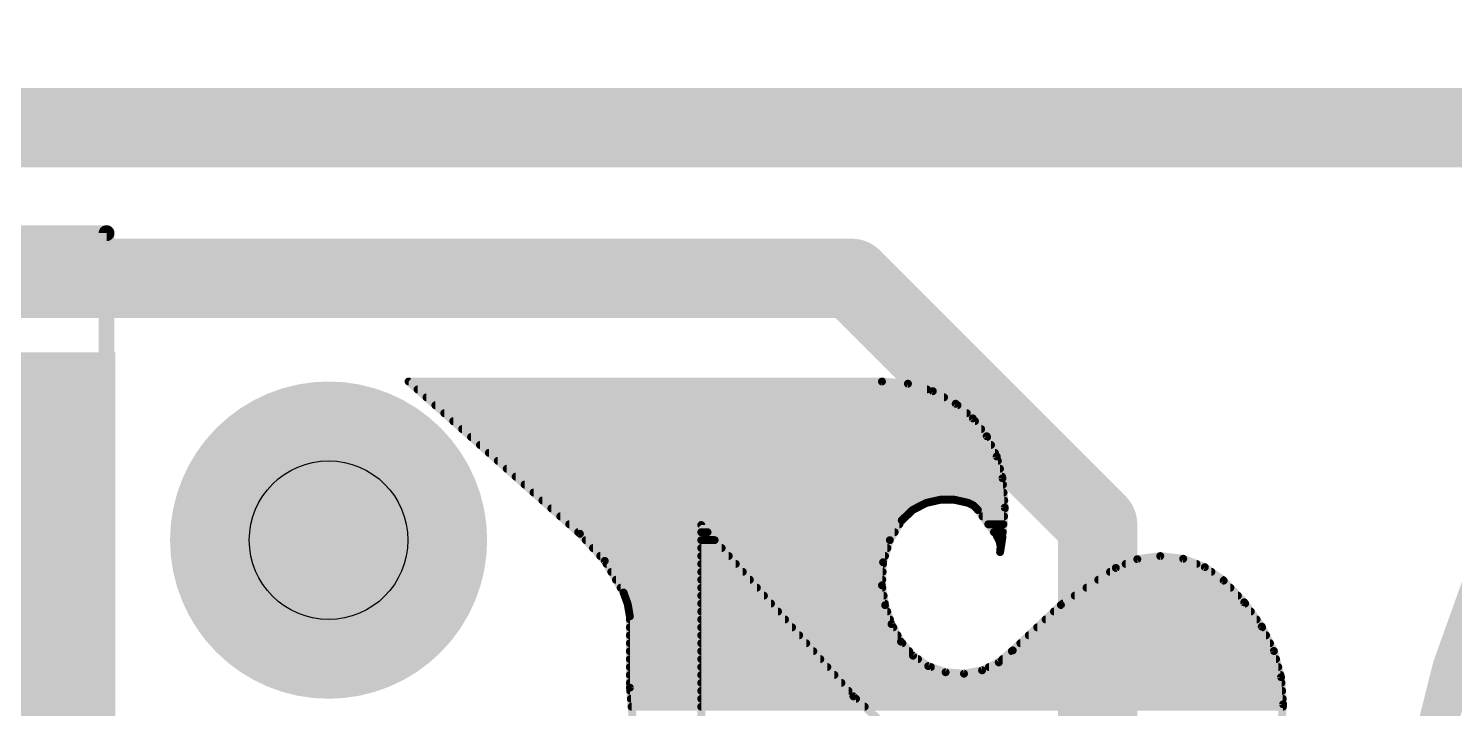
# Model space of a CAD drawing. Extents: x -34 to 73, y -15 to 16.
# Drawn here: x 15.625 to 20.193, y 13.38 to 15.557 of the extents above; entities that cross this region are included whole.
import ezdxf

# ---------------------------------------------------------------- set-up
doc = ezdxf.new("R2010")
doc.units = 0
for name, color, linetype in [('1', 12, 'CONTINUOUS'), ('16', 132, 'CONTINUOUS'), ('18', 110, 'CONTINUOUS'), ('20', 53, 'CONTINUOUS'), ('21', 41, 'CONTINUOUS'), ('22', 40, 'CONTINUOUS'), ('23', 53, 'CONTINUOUS'), ('24', 53, 'CONTINUOUS'), ('29', 253, 'CONTINUOUS'), ('31', 253, 'CONTINUOUS'), ('39', 12, 'CONTINUOUS'), ('44', 253, 'CONTINUOUS')]:
    doc.layers.add(name, color=color, linetype=linetype)

# ---------------------------------------------------------------- blocks, each defined once
blk = doc.blocks.new('RECT')
blk.add_solid([(-0.5, -0.5), (0.5, -0.5), (-0.5, 0.5), (0.5, 0.5)])
blk = doc.blocks.new('ROUNDV')
at = {"const_width": 0.5}
blk.add_lwpolyline([(0, -0.25, 1), (0, 0.25, 1), (0, -0.25)], format="xyb", dxfattribs=at)

msp = doc.modelspace()

# ---------------------------------------------------------------- linework, layer by layer
at = {"layer": '1', "const_width": 0.254}
for points in [[(25.4, 15.24), (0, 15.24)], [(18.2626, 14.7574), (6.5922, 14.7574)], [(18.2626, 14.7574), (19.05, 13.97)], [(19.05, 13.97), (19.05, 9.7028)]]:
    msp.add_lwpolyline(points, dxfattribs=at)
at = {"layer": '1', "const_width": 0.127}
for points in [[(18.3075, 14.8023, 1), (18.2177, 14.7125)], [(18.2626, 14.6939, 1), (18.2626, 14.8209)], [(19.1135, 13.97, 1), (18.9865, 13.97)], [(19.0051, 13.9251, 1), (19.0949, 14.0149)]]:
    msp.add_lwpolyline(points, format="xyb", dxfattribs=at)
at = {"layer": '16', "const_width": 0.254}
msp.add_lwpolyline([(25.4, 15.24), (0, 15.24)], dxfattribs=at)
at = {"layer": '20', "const_width": 0.254}
msp.add_lwpolyline([(25.4, 15.24), (0, 15.24)], dxfattribs=at)
at = {"layer": '21', "const_width": 0.0127}
for points in [[(16.8427, 14.4335, 1), (16.8427, 14.4208)], [(16.8469, 14.4318, 1), (16.8385, 14.4224)], [(18.3596, 14.4334, 1), (18.3586, 14.4208)], [(18.3591, 14.4208, 1), (18.3591, 14.4335)], [(16.8712, 14.4082, 1), (16.8712, 14.3955)], [(18.4441, 14.4262, 1), (18.4404, 14.4141)], [(18.4417, 14.4138, 1), (18.4428, 14.4265)], [(18.5032, 14.3955, 1), (18.5032, 14.4082)], [(18.5252, 14.4017, 1), (18.5191, 14.3905)], [(18.5203, 14.39, 1), (18.524, 14.4022)], [(16.8998, 14.3827, 1), (16.8998, 14.3701)], [(16.9283, 14.3574, 1), (16.9283, 14.3447)], [(18.5581, 14.3701, 1), (18.5581, 14.3827)], [(18.5994, 14.3608, 1), (18.5912, 14.3512)], [(18.5922, 14.3504, 1), (18.5984, 14.3616)], [(18.6012, 14.3447, 1), (18.6012, 14.3574)], [(16.9569, 14.332, 1), (16.9569, 14.3193)], [(16.9855, 14.3065, 1), (16.9855, 14.2939)], [(18.6309, 14.3193, 1), (18.6309, 14.332)], [(18.6553, 14.3129, 1), (18.6453, 14.3051)], [(18.6462, 14.3042, 1), (18.6544, 14.3139)], [(18.6572, 14.2939, 1), (18.6572, 14.3065)], [(17.0141, 14.2812, 1), (17.0141, 14.2685)], [(17.0427, 14.2558, 1), (17.0427, 14.2431)], [(18.677, 14.2685, 1), (18.677, 14.2812)], [(18.7004, 14.2548, 1), (18.689, 14.2492)], [(18.6897, 14.2481, 1), (18.6997, 14.2559)], [(18.696, 14.2431, 1), (18.696, 14.2558)], [(17.0712, 14.2303, 1), (17.0712, 14.2177)], [(17.0998, 14.205, 1), (17.0998, 14.1923)], [(18.7086, 14.2177, 1), (18.7086, 14.2303)], [(18.7212, 14.1923, 1), (18.7212, 14.205)], [(17.1284, 14.1796, 1), (17.1284, 14.1669)], [(18.7329, 14.1888, 1), (18.7206, 14.1856)], [(18.7211, 14.1844, 1), (18.7325, 14.19)], [(18.7305, 14.1669, 1), (18.7305, 14.1796)], [(17.157, 14.1541, 1), (17.157, 14.1415)], [(17.1856, 14.1288, 1), (17.1856, 14.1161)], [(18.7372, 14.1415, 1), (18.7372, 14.1541)], [(18.7515, 14.1178, 1), (18.7389, 14.1168)], [(18.7391, 14.1157, 1), (18.7513, 14.1189)], [(18.7439, 14.1161, 1), (18.7439, 14.1288)], [(17.2142, 14.1034, 1), (17.2142, 14.0907)], [(17.2427, 14.0779, 1), (17.2427, 14.0653)], [(18.7468, 14.0907, 1), (18.7468, 14.1034)], [(18.7488, 14.0653, 1), (18.7488, 14.0779)], [(17.2713, 14.0526, 1), (17.2713, 14.0399)], [(17.2999, 14.0272, 1), (17.2999, 14.0145)], [(18.4551, 14.0219, 1), (18.4608, 14.0106)], [(18.4623, 14.0117, 1), (18.4536, 14.0209)], [(18.4668, 14.0145, 1), (18.4668, 14.0272)], [(18.5, 14.0447, 1), (18.5028, 14.0323)], [(18.5043, 14.0328, 1), (18.4985, 14.0442)], [(18.5359, 14.0399, 1), (18.5359, 14.0526)], [(18.5459, 14.0548, 1), (18.5459, 14.0421)], [(18.5473, 14.0422, 1), (18.5445, 14.0546)], [(18.5929, 14.0546, 1), (18.5901, 14.0422)], [(18.5915, 14.0421, 1), (18.5915, 14.0548)], [(18.6015, 14.0526, 1), (18.6015, 14.0399)], [(18.639, 14.0441, 1), (18.633, 14.0329)], [(18.6346, 14.0323, 1), (18.6374, 14.0447)], [(18.6576, 14.0339, 1), (18.6485, 14.0251)], [(18.6501, 14.0239, 1), (18.656, 14.0351)], [(18.6615, 14.0272, 1), (18.6615, 14.0145)], [(18.6716, 14.0194, 1), (18.6614, 14.012)], [(18.662, 14.0113, 1), (18.671, 14.0201)], [(18.7462, 14.0228, 1), (18.7589, 14.0238)], [(18.7589, 14.0228, 1), (18.7462, 14.0238)], [(18.7508, 14.0399, 1), (18.7508, 14.0526)], [(18.7524, 14.0145, 1), (18.7524, 14.0272)], [(17.3285, 14.0017, 1), (17.3285, 13.9891)], [(17.3571, 13.9764, 1), (17.3571, 13.9637)], [(18.415, 13.9637, 1), (18.415, 13.9764)], [(18.4182, 13.9872, 1), (18.427, 13.978)], [(18.428, 13.9793, 1), (18.4172, 13.9859)], [(18.436, 13.9891, 1), (18.436, 14.0017)], [(18.6812, 14.0017, 1), (18.6812, 13.9891)], [(18.6997, 13.9764, 1), (18.6997, 13.9637)], [(18.7484, 13.9637, 1), (18.7484, 13.9764)], [(18.7504, 13.9891, 1), (18.7504, 14.0017)], [(17.3857, 13.951, 1), (17.3857, 13.9383)], [(17.3961, 13.9438, 1), (17.3867, 13.9352)], [(17.3872, 13.9348, 1), (17.3956, 13.9442)], [(18.3997, 13.9383, 1), (18.3997, 13.951)], [(18.7181, 13.951, 1), (18.7181, 13.9383)], [(18.733, 13.9348, 1), (18.7218, 13.9288)], [(18.7223, 13.9281, 1), (18.7325, 13.9355)], [(18.7515, 13.9283, 1), (18.7389, 13.9303)], [(18.7389, 13.9298, 1), (18.7515, 13.9288)], [(18.7464, 13.9383, 1), (18.7464, 13.951)], [(17.41, 13.9255, 1), (17.41, 13.9129)], [(17.4333, 13.9002, 1), (17.4333, 13.8875)], [(18.3766, 13.8875, 1), (18.3766, 13.9002)], [(18.3789, 13.9225, 1), (18.3898, 13.9159)], [(18.3905, 13.9173, 1), (18.3783, 13.921)], [(18.3844, 13.9129, 1), (18.3844, 13.9255)], [(18.7342, 13.9255, 1), (18.7342, 13.9129)], [(18.742, 13.9174, 1), (18.7296, 13.9149)], [(18.7302, 13.9131, 1), (18.7414, 13.9191)], [(18.7388, 13.9002, 1), (18.7388, 13.8875)], [(18.7456, 13.8981, 1), (18.733, 13.8993)], [(18.7331, 13.8974, 1), (18.7455, 13.9)], [(18.7396, 13.8875, 1), (18.7396, 13.9002)], [(18.7436, 13.9129, 1), (18.7436, 13.9255)], [(17.4565, 13.8748, 1), (17.4565, 13.8621)], [(17.4764, 13.8559, 1), (17.4655, 13.8495)], [(17.4663, 13.8484, 1), (17.4756, 13.857)], [(17.4767, 13.8493, 1), (17.4767, 13.8367)], [(18.3691, 13.848, 1), (18.3564, 13.8487)], [(18.3567, 13.8502, 1), (18.3688, 13.8465)], [(18.3625, 13.8367, 1), (18.3625, 13.8493)], [(18.3689, 13.8621, 1), (18.3689, 13.8748)], [(18.7313, 13.882, 1), (18.7439, 13.88)], [(18.7313, 13.8816, 1), (18.7439, 13.8804)], [(19.112, 13.8249, 1), (19.1048, 13.8355)], [(19.1399, 13.8493, 1), (19.1399, 13.8367)], [(19.1763, 13.8645, 1), (19.178, 13.8519)], [(19.1795, 13.8523, 1), (19.1747, 13.864)], [(19.2514, 13.8744, 1), (19.2499, 13.8618)], [(19.2515, 13.8618, 1), (19.2498, 13.8744)], [(19.3266, 13.8654, 1), (19.322, 13.8535)], [(19.3236, 13.8532, 1), (19.3251, 13.8658)], [(19.367, 13.8367, 1), (19.367, 13.8493)], [(19.3972, 13.8379, 1), (19.3898, 13.8276)], [(19.3912, 13.8268, 1), (19.3958, 13.8387)], [(17.4918, 13.8239, 1), (17.4918, 13.8113)], [(17.5069, 13.7986, 1), (17.5069, 13.7859)], [(18.36, 13.7859, 1), (18.36, 13.7986)], [(18.3612, 13.8113, 1), (18.3612, 13.8239)], [(19.0521, 13.7986, 1), (19.0521, 13.7859)], [(19.0897, 13.8239, 1), (19.0897, 13.8113)], [(19.106, 13.8361, 1), (19.1108, 13.8243)], [(19.4147, 13.8113, 1), (19.4147, 13.8239)], [(19.4585, 13.794, 1), (19.4493, 13.7852)], [(19.4502, 13.7844, 1), (19.4576, 13.7948)], [(19.4503, 13.7859, 1), (19.4503, 13.7986)], [(17.522, 13.7731, 1), (17.522, 13.7605)], [(17.5371, 13.7537, 1), (17.5251, 13.7493)], [(17.5256, 13.7483, 1), (17.5366, 13.7547)], [(17.5348, 13.7477, 1), (17.5348, 13.7351)], [(18.3654, 13.7754, 1), (18.3528, 13.7734)], [(18.3528, 13.7747, 1), (18.3654, 13.7741)], [(18.3603, 13.7605, 1), (18.3603, 13.7731)], [(18.3644, 13.7351, 1), (18.3644, 13.7477)], [(18.9768, 13.7477, 1), (18.9768, 13.7351)], [(19.0144, 13.7731, 1), (19.0144, 13.7605)], [(19.4755, 13.7605, 1), (19.4755, 13.7731)], [(19.4995, 13.7351, 1), (19.4995, 13.7477)], [(17.5439, 13.7224, 1), (17.5439, 13.7097)], [(17.5508, 13.7154, 1), (17.5383, 13.7132)], [(17.5386, 13.7121, 1), (17.5505, 13.7164)], [(18.3752, 13.7131, 1), (18.3632, 13.7091)], [(18.3629, 13.7101, 1), (18.3754, 13.7121)], [(18.3684, 13.7097, 1), (18.3684, 13.7224)], [(18.929, 13.7168, 1), (18.9361, 13.7063)], [(18.9369, 13.707, 1), (18.9282, 13.7162)], [(18.9391, 13.7224, 1), (18.9391, 13.7097)], [(19.5249, 13.7237, 1), (19.5146, 13.7163)], [(19.5151, 13.7156, 1), (19.5244, 13.7244)], [(19.5227, 13.7097, 1), (19.5227, 13.7224)], [(17.5487, 13.6969, 1), (17.5487, 13.6843)], [(17.5578, 13.6753, 1), (17.545, 13.6753)], [(17.5451, 13.6742, 1), (17.5577, 13.6764)], [(17.5514, 13.6715, 1), (17.5514, 13.6589)], [(18.3761, 13.6843, 1), (18.3761, 13.6969)], [(18.3953, 13.6534, 1), (18.3841, 13.6474)], [(18.3847, 13.6589, 1), (18.3847, 13.6715)], [(18.8834, 13.6715, 1), (18.8834, 13.6589)], [(18.9103, 13.6969, 1), (18.9103, 13.6843)], [(19.541, 13.6843, 1), (19.541, 13.6969)], [(19.5593, 13.6589, 1), (19.5593, 13.6715)], [(17.5514, 13.6462, 1), (17.5514, 13.6335)], [(17.5514, 13.6207, 1), (17.5514, 13.6081)], [(18.3837, 13.6484, 1), (18.3957, 13.6524)], [(18.3954, 13.6335, 1), (18.3954, 13.6462)], [(18.4091, 13.6081, 1), (18.4091, 13.6207)], [(18.8295, 13.6207, 1), (18.8295, 13.6081)], [(18.8564, 13.6462, 1), (18.8564, 13.6335)], [(19.5815, 13.6451, 1), (19.5701, 13.6395)], [(19.5706, 13.6386, 1), (19.581, 13.646)], [(19.577, 13.6335, 1), (19.577, 13.6462)], [(19.5897, 13.6081, 1), (19.5897, 13.6207)], [(17.5514, 13.57, 1), (17.5514, 13.5573)], [(17.5514, 13.5953, 1), (17.5514, 13.5827)], [(18.4249, 13.5981, 1), (18.4153, 13.5899)], [(18.4145, 13.591, 1), (18.4257, 13.597)], [(18.4244, 13.5827, 1), (18.4244, 13.5953)], [(18.4462, 13.5573, 1), (18.4462, 13.57)], [(18.7753, 13.57, 1), (18.7753, 13.5573)], [(18.7738, 13.5707, 1), (18.7826, 13.5615)], [(18.7823, 13.5613, 1), (18.7741, 13.5709)], [(18.8025, 13.5953, 1), (18.8025, 13.5827)], [(19.6023, 13.5827, 1), (19.6023, 13.5953)], [(19.6207, 13.566, 1), (19.6085, 13.5626)], [(19.6089, 13.5615, 1), (19.6203, 13.5671)], [(19.6148, 13.5573, 1), (19.6148, 13.57)], [(17.5514, 13.5445, 1), (17.5514, 13.5319)], [(17.5514, 13.5191, 1), (17.5514, 13.5065)], [(18.4621, 13.5544, 1), (18.455, 13.5439)], [(18.4537, 13.545, 1), (18.4634, 13.5533)], [(18.4746, 13.5319, 1), (18.4746, 13.5445)], [(18.5094, 13.5218, 1), (18.5052, 13.5098)], [(18.5037, 13.5106, 1), (18.5109, 13.521)], [(18.5158, 13.5065, 1), (18.5158, 13.5191)], [(18.7019, 13.5191, 1), (18.7019, 13.5065)], [(18.7291, 13.5326, 1), (18.7374, 13.5229)], [(18.736, 13.522, 1), (18.7305, 13.5335)], [(18.7455, 13.5445, 1), (18.7455, 13.5319)], [(19.6218, 13.5319, 1), (19.6218, 13.5445)], [(19.6288, 13.5065, 1), (19.6288, 13.5191)], [(17.5514, 13.4938, 1), (17.5514, 13.4811)], [(18.5635, 13.5025, 1), (18.5625, 13.4898)], [(18.5609, 13.4902, 1), (18.5651, 13.5021)], [(18.6207, 13.4978, 1), (18.623, 13.4853)], [(18.6214, 13.4852, 1), (18.6224, 13.4979)], [(18.6772, 13.5081, 1), (18.6827, 13.4966)], [(18.6811, 13.4961, 1), (18.6788, 13.5086)], [(19.6441, 13.4808, 1), (19.6314, 13.4798)], [(19.6317, 13.4786, 1), (19.6439, 13.482)], [(19.6358, 13.4811, 1), (19.6358, 13.4938)], [(17.5514, 13.4684, 1), (17.5514, 13.4557)], [(17.5577, 13.4473, 1), (17.5451, 13.4461)], [(17.545, 13.4467, 1), (17.5578, 13.4467)], [(17.5523, 13.4429, 1), (17.5523, 13.4303)], [(19.6392, 13.4557, 1), (19.6392, 13.4684)], [(19.6411, 13.4303, 1), (19.6411, 13.4429)], [(17.5546, 13.4176, 1), (17.5546, 13.4049)], [(17.5569, 13.3922, 1), (17.5569, 13.3795)], [(19.6507, 13.3928, 1), (19.6381, 13.394)], [(19.6381, 13.3929, 1), (19.6507, 13.3939)], [(19.643, 13.4049, 1), (19.643, 13.4176)], [(19.6437, 13.3795, 1), (19.6437, 13.3922)]]:
    msp.add_lwpolyline(points, format="xyb", dxfattribs=at)
at = {"layer": '21', "const_width": 0.0254}
for points in [[(18.3591, 14.4271), (16.8427, 14.4271)], [(16.8427, 14.4271), (17.3914, 13.9395)], [(18.4422, 14.4201), (18.3591, 14.4271)], [(16.8712, 14.4018), (18.5032, 14.4018)], [(18.5221, 14.3961), (18.4422, 14.4201)], [(18.5953, 14.356), (18.5221, 14.3961)], [(16.8998, 14.3764), (18.5581, 14.3764)], [(16.9283, 14.351), (18.6012, 14.351)], [(18.6503, 14.309), (18.5953, 14.356)], [(16.9569, 14.3256), (18.6309, 14.3256)], [(16.9855, 14.3002), (18.6572, 14.3002)], [(18.6947, 14.252), (18.6503, 14.309)], [(17.0141, 14.2748), (18.677, 14.2748)], [(17.0427, 14.2494), (18.696, 14.2494)], [(18.7268, 14.1872), (18.6947, 14.252)], [(17.0712, 14.224), (18.7086, 14.224)], [(17.0998, 14.1986), (18.7212, 14.1986)], [(17.1284, 14.1732), (18.7305, 14.1732)], [(18.7452, 14.1173), (18.7268, 14.1872)], [(17.157, 14.1478), (18.7372, 14.1478)], [(17.1856, 14.1224), (18.7439, 14.1224)], [(18.7525, 14.0233), (18.7452, 14.1173)], [(17.2142, 14.097), (18.7468, 14.097)], [(17.2427, 14.0716), (18.7488, 14.0716)], [(17.2713, 14.0462), (18.5359, 14.0462)], [(17.2999, 14.0208), (18.4668, 14.0208)], [(18.4226, 13.9826), (18.458, 14.0163)], [(18.458, 14.0163), (18.5014, 14.0385)], [(18.5014, 14.0385), (18.5459, 14.0484)], [(18.5459, 14.0484), (18.5915, 14.0484)], [(18.5915, 14.0484), (18.636, 14.0385)], [(18.6015, 14.0462), (18.7508, 14.0462)], [(18.636, 14.0385), (18.6531, 14.0295)], [(18.6531, 14.0295), (18.6665, 14.0157)], [(18.6615, 14.0208), (18.7524, 14.0208)], [(18.6665, 14.0157), (18.7274, 13.9318)], [(18.7452, 13.9293), (18.7525, 14.0233)], [(17.3285, 13.9954), (18.436, 13.9954)], [(17.3571, 13.97), (18.415, 13.97)], [(18.3844, 13.9192), (18.4226, 13.9826)], [(18.6812, 13.9954), (18.7504, 13.9954)], [(18.6997, 13.97), (18.7484, 13.97)], [(17.3857, 13.9446), (18.3997, 13.9446)], [(17.3914, 13.9395), (17.4709, 13.8527)], [(18.7181, 13.9446), (18.7464, 13.9446)], [(18.7274, 13.9318), (18.7358, 13.9161)], [(18.7376, 13.881), (18.7452, 13.9293)], [(17.41, 13.9192), (18.3844, 13.9192)], [(17.4333, 13.8938), (18.3766, 13.8938)], [(18.3628, 13.8484), (18.3844, 13.9192)], [(18.7342, 13.9192), (18.7436, 13.9192)], [(18.7358, 13.9161), (18.7393, 13.8987)], [(18.7393, 13.8987), (18.7376, 13.881)], [(18.7388, 13.8938), (18.7396, 13.8938)], [(17.4565, 13.8684), (18.3689, 13.8684)], [(17.4709, 13.8527), (17.5311, 13.7515)], [(17.4767, 13.843), (18.3625, 13.843)], [(18.3591, 13.7744), (18.3628, 13.8484)], [(19.1084, 13.8302), (18.9326, 13.7116)], [(19.1771, 13.8582), (19.1084, 13.8302)], [(19.1399, 13.843), (19.367, 13.843)], [(19.2506, 13.8681), (19.1771, 13.8582)], [(19.3243, 13.8595), (19.2506, 13.8681)], [(19.3935, 13.8327), (19.3243, 13.8595)], [(19.4539, 13.7896), (19.3935, 13.8327)], [(17.4918, 13.8176), (18.3612, 13.8176)], [(17.5069, 13.7922), (18.36, 13.7922)], [(19.0521, 13.7922), (19.4503, 13.7922)], [(19.0897, 13.8176), (19.4147, 13.8176)], [(19.5198, 13.72), (19.4539, 13.7896)], [(17.522, 13.7668), (18.3603, 13.7668)], [(17.5311, 13.7515), (17.5446, 13.7143)], [(17.5348, 13.7414), (18.3644, 13.7414)], [(18.3692, 13.7111), (18.3591, 13.7744)], [(18.9768, 13.7414), (19.4995, 13.7414)], [(19.0144, 13.7668), (19.4755, 13.7668)], [(17.5439, 13.716), (18.3684, 13.716)], [(17.5446, 13.7143), (17.5514, 13.6753)], [(18.3897, 13.6504), (18.3692, 13.7111)], [(18.9326, 13.7116), (18.7782, 13.5661)], [(18.9391, 13.716), (19.5227, 13.716)], [(19.5758, 13.6423), (19.5198, 13.72)], [(17.5487, 13.6906), (18.3761, 13.6906)], [(17.5514, 13.6753), (17.5514, 13.4467)], [(17.5514, 13.6652), (18.3847, 13.6652)], [(18.4201, 13.594), (18.3897, 13.6504)], [(18.8834, 13.6652), (19.5593, 13.6652)], [(18.9103, 13.6906), (19.541, 13.6906)], [(17.5514, 13.6398), (18.3954, 13.6398)], [(17.5514, 13.6144), (18.4091, 13.6144)], [(18.8295, 13.6144), (19.5897, 13.6144)], [(18.8564, 13.6398), (19.577, 13.6398)], [(19.6146, 13.5643), (19.5758, 13.6423)], [(17.5514, 13.589), (18.4244, 13.589)], [(17.5514, 13.5636), (18.4462, 13.5636)], [(18.4586, 13.5492), (18.4201, 13.594)], [(18.7782, 13.5661), (18.7333, 13.5278)], [(18.7753, 13.5636), (19.6148, 13.5636)], [(18.8025, 13.589), (19.6023, 13.589)], [(19.6378, 13.4803), (19.6146, 13.5643)], [(17.5514, 13.5382), (18.4746, 13.5382)], [(17.5514, 13.5128), (18.5158, 13.5128)], [(18.5073, 13.5158), (18.4586, 13.5492)], [(18.563, 13.4962), (18.5073, 13.5158)], [(18.7333, 13.5278), (18.68, 13.5023)], [(18.7019, 13.5128), (19.6288, 13.5128)], [(18.7455, 13.5382), (19.6218, 13.5382)], [(17.5514, 13.4874), (19.6358, 13.4874)], [(18.6219, 13.4916), (18.563, 13.4962)], [(18.68, 13.5023), (18.6219, 13.4916)], [(19.6444, 13.3934), (19.6378, 13.4803)], [(17.5514, 13.462), (19.6392, 13.462)], [(17.5514, 13.4467), (17.5638, 13.3104)], [(17.5523, 13.4366), (19.6411, 13.4366)], [(17.5546, 13.4112), (19.643, 13.4112)], [(17.5569, 13.3858), (19.6437, 13.3858)], [(19.6359, 13.3034), (19.6444, 13.3934)]]:
    msp.add_lwpolyline(points, dxfattribs=at)
at = {"layer": '22', "const_width": 0.0254}
for points in [[(17.7801, 12.4511), (17.7801, 13.9675)], [(17.7801, 13.9675), (18.2677, 13.4188)], [(17.7801, 13.9446), (17.8004, 13.9446)], [(17.7801, 13.9192), (17.823, 13.9192)], [(17.7801, 13.8938), (17.8456, 13.8938)], [(17.7801, 13.8684), (17.8682, 13.8684)], [(17.7801, 13.843), (17.8907, 13.843)], [(17.7801, 13.8176), (17.9133, 13.8176)], [(17.7801, 13.7922), (17.9359, 13.7922)], [(17.7801, 13.7668), (17.9584, 13.7668)], [(17.7801, 13.7414), (17.981, 13.7414)], [(17.7801, 13.716), (18.0036, 13.716)], [(17.7801, 13.6906), (18.0262, 13.6906)], [(17.7801, 13.6652), (18.0487, 13.6652)], [(17.7801, 13.6398), (18.0713, 13.6398)], [(17.7801, 13.6144), (18.0939, 13.6144)], [(17.7801, 13.589), (18.1165, 13.589)], [(17.7801, 13.5636), (18.139, 13.5636)], [(17.7801, 13.5382), (18.1616, 13.5382)], [(17.7801, 13.5128), (18.1842, 13.5128)], [(17.7801, 13.4874), (18.2067, 13.4874)], [(17.7801, 13.462), (18.2293, 13.462)], [(17.7801, 13.4366), (18.2519, 13.4366)], [(17.7801, 13.4112), (18.276, 13.4112)], [(17.7801, 13.3858), (18.3037, 13.3858)], [(18.2677, 13.4188), (18.3545, 13.3393)]]:
    msp.add_lwpolyline(points, dxfattribs=at)
at = {"layer": '22', "const_width": 0.0127}
for points in [[(17.7865, 13.9675, 1), (17.7737, 13.9675)], [(17.7848, 13.9717, 1), (17.7754, 13.9633)], [(17.7801, 13.951, 1), (17.7801, 13.9383)], [(17.8004, 13.9383, 1), (17.8004, 13.951)], [(17.7801, 13.9002, 1), (17.7801, 13.8875)], [(17.7801, 13.9255, 1), (17.7801, 13.9129)], [(17.823, 13.9129, 1), (17.823, 13.9255)], [(17.8456, 13.8875, 1), (17.8456, 13.9002)], [(17.7801, 13.8748, 1), (17.7801, 13.8621)], [(17.7801, 13.8493, 1), (17.7801, 13.8367)], [(17.8682, 13.8621, 1), (17.8682, 13.8748)], [(17.8907, 13.8367, 1), (17.8907, 13.8493)], [(17.7801, 13.7986, 1), (17.7801, 13.7859)], [(17.7801, 13.8239, 1), (17.7801, 13.8113)], [(17.9133, 13.8113, 1), (17.9133, 13.8239)], [(17.9359, 13.7859, 1), (17.9359, 13.7986)], [(17.7801, 13.7731, 1), (17.7801, 13.7605)], [(17.7801, 13.7477, 1), (17.7801, 13.7351)], [(17.9584, 13.7605, 1), (17.9584, 13.7731)], [(17.981, 13.7351, 1), (17.981, 13.7477)], [(17.7801, 13.7224, 1), (17.7801, 13.7097)], [(18.0036, 13.7097, 1), (18.0036, 13.7224)], [(17.7801, 13.6969, 1), (17.7801, 13.6843)], [(17.7801, 13.6715, 1), (17.7801, 13.6589)], [(18.0262, 13.6843, 1), (18.0262, 13.6969)], [(18.0487, 13.6589, 1), (18.0487, 13.6715)], [(17.7801, 13.6462, 1), (17.7801, 13.6335)], [(17.7801, 13.6207, 1), (17.7801, 13.6081)], [(18.0713, 13.6335, 1), (18.0713, 13.6462)], [(18.0939, 13.6081, 1), (18.0939, 13.6207)], [(17.7801, 13.57, 1), (17.7801, 13.5573)], [(17.7801, 13.5953, 1), (17.7801, 13.5827)], [(18.1165, 13.5827, 1), (18.1165, 13.5953)], [(18.139, 13.5573, 1), (18.139, 13.57)], [(17.7801, 13.5445, 1), (17.7801, 13.5319)], [(17.7801, 13.5191, 1), (17.7801, 13.5065)], [(18.1616, 13.5319, 1), (18.1616, 13.5445)], [(18.1842, 13.5065, 1), (18.1842, 13.5191)], [(17.7801, 13.4938, 1), (17.7801, 13.4811)], [(18.2067, 13.4811, 1), (18.2067, 13.4938)], [(17.7801, 13.4684, 1), (17.7801, 13.4557)], [(17.7801, 13.4429, 1), (17.7801, 13.4303)], [(18.2293, 13.4557, 1), (18.2293, 13.4684)], [(18.2519, 13.4303, 1), (18.2519, 13.4429)], [(17.7801, 13.4176, 1), (17.7801, 13.4049)], [(17.7801, 13.3922, 1), (17.7801, 13.3795)], [(18.272, 13.4235, 1), (18.2634, 13.4141)], [(18.263, 13.4146, 1), (18.2724, 13.423)], [(18.276, 13.4049, 1), (18.276, 13.4176)], [(18.3037, 13.3795, 1), (18.3037, 13.3922)]]:
    msp.add_lwpolyline(points, format="xyb", dxfattribs=at)
at = {"layer": '23'}
msp.add_point((16.8402, 14.4272), dxfattribs=at)
at = {"layer": '24'}
msp.add_point((17.78, 13.97), dxfattribs=at)
at = {"layer": '39'}
for points, const_width in [([(22.86, 9.906, 1), (22.86, 15.494, 1), (22.86, 9.906)], 0.127), ([(15.8875, 14.9022, 1), (15.8621, 14.9022)], 0.0254), ([(15.8748, 14.8895, 1), (15.8748, 14.9149)], 0.0254)]:
    msp.add_lwpolyline(points, format="xyb", dxfattribs=dict(at, const_width=const_width))
at = {"layer": '39', "const_width": 0.0508}
for points in [[(12.9288, 14.9022), (15.8748, 14.9022)], [(15.8748, 14.9022), (15.8748, 12.9362)]]:
    msp.add_lwpolyline(points, dxfattribs=at)
at = {"layer": '44'}
msp.add_circle((16.5862, 13.9192), 0.254, dxfattribs=at)

# ---------------------------------------------------------------- block references
at = {"layer": '1', "xscale": 1.1}
msp.add_blockref('RECT', (15.2518, 13.9192), dxfattribs=at)
at = {"layer": '18', "xscale": 1.016, "yscale": 1.016}
msp.add_blockref('ROUNDV', (16.5862, 13.9192), dxfattribs=at)
msp.add_blockref('ROUNDV', (16.5862, 13.9192), dxfattribs=at)
at = {"layer": '29', "xscale": 1.3032, "yscale": 1.2032}
msp.add_blockref('RECT', (15.2518, 13.9192), dxfattribs=at)
at = {"layer": '31', "xscale": 1.1}
msp.add_blockref('RECT', (15.2518, 13.9192), dxfattribs=at)

doc.saveas('drawing.dxf')
